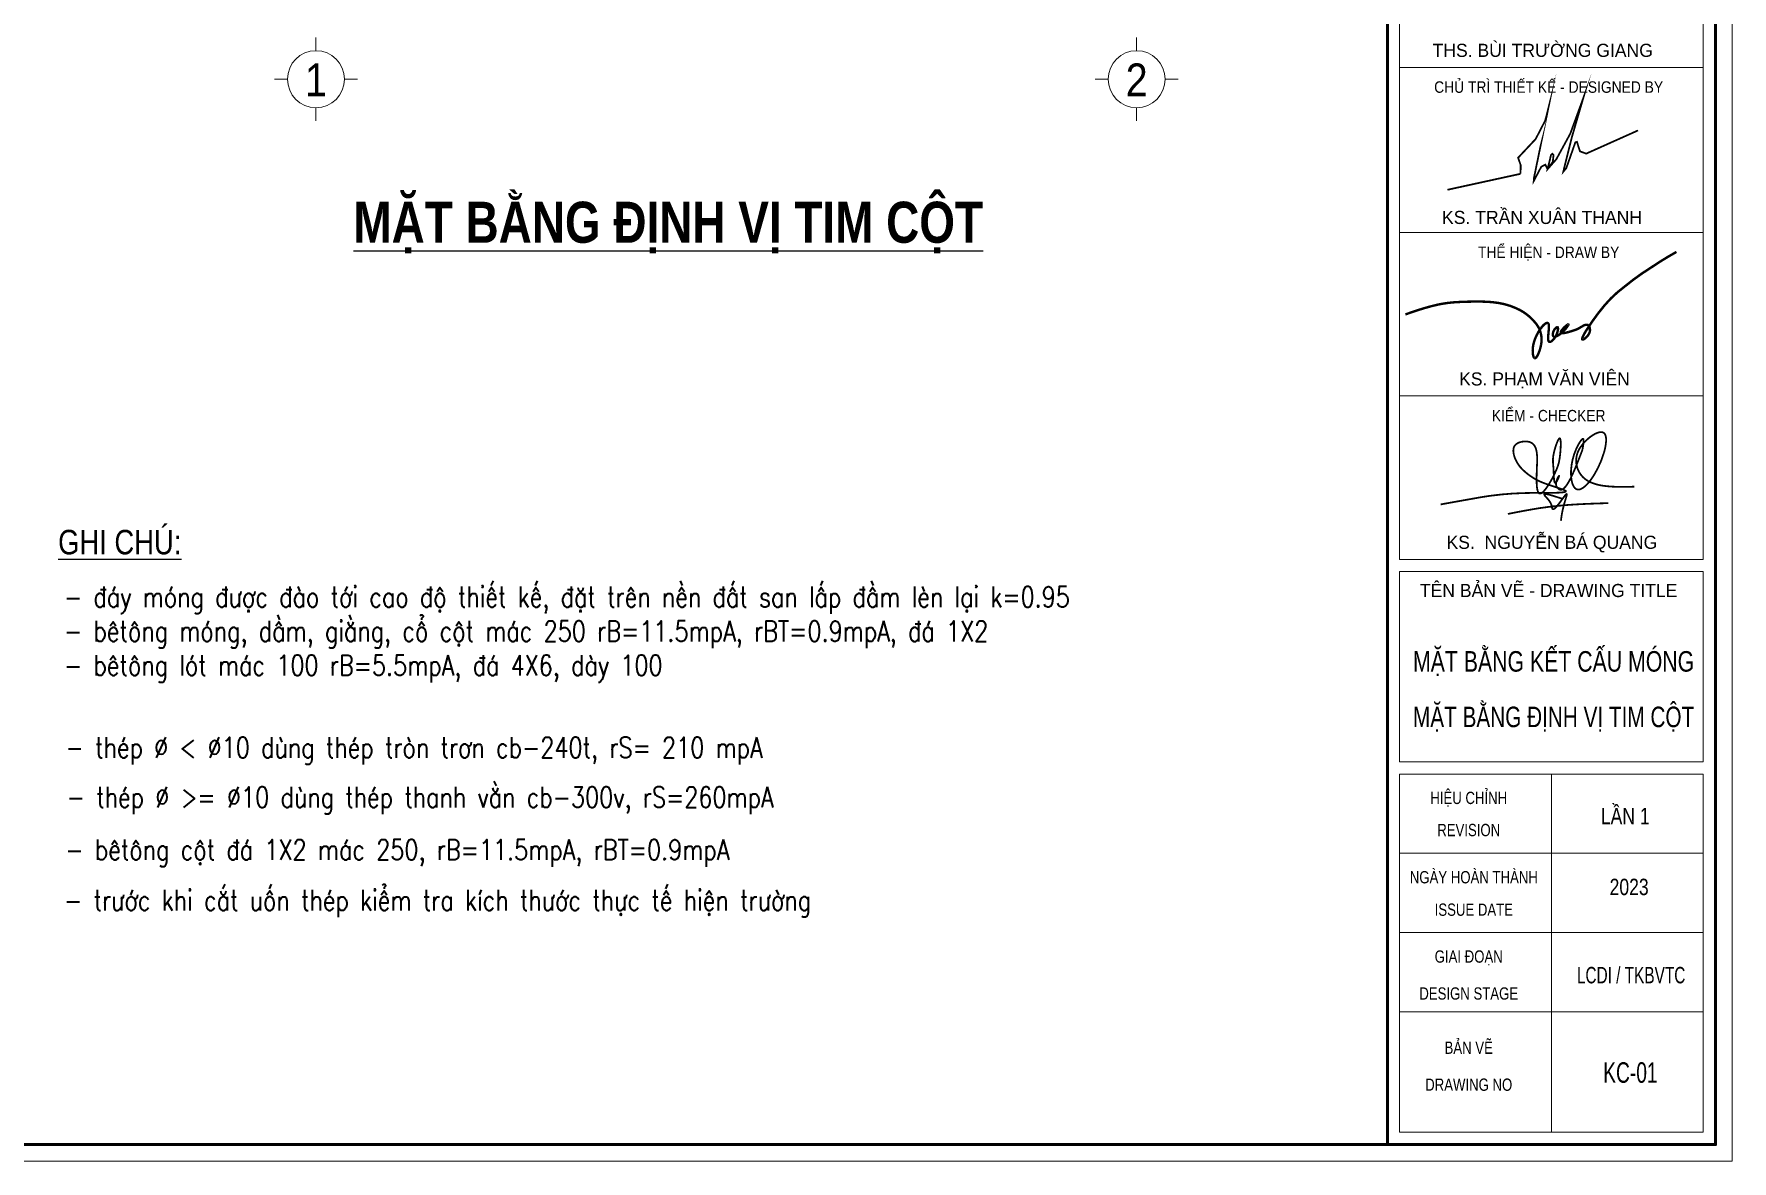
# Model space of a CAD drawing. Header units: millimetres. Extents: x 108335 to 288936, y -578047 to -548347.
# Drawn here: x 163121 to 175535, y -566167 to -557926 of the extents above; entities that cross this region are included whole.
import ezdxf
from ezdxf.enums import TextEntityAlignment as Align

# ---------------------------------------------------------------- set-up
doc = ezdxf.new("R2010")
doc.units = ezdxf.units.MM
doc.header["$MEASUREMENT"] = 0
doc.layers.get('Defpoints').update_dxf_attribs({"color": 1})
doc.layers.add('Khungten_LCDI', color=7, linetype='Continuous')
for name, color, linetype, lineweight in [('LC ISO', 153, 'Continuous', 13), ('LC Net dam 1', 30, 'Continuous', 30), ('LC Net manh', 236, 'Continuous', 5), ('LC Net thay', 7, 'Continuous', 25), ('LC Text1', 3, 'Continuous', 20), ('LC Text2', 7, 'Continuous', 25)]:
    doc.layers.add(name, color=color, linetype=linetype, lineweight=lineweight)
doc.styles.add('Khungten', font='VHAVAN.TTF', dxfattribs={"width": 0.9, "height": 5000})
doc.styles.add('LC 1', font='VHAVANB.TTF')
doc.styles.add('LC 3', font='vnsimli.shx', dxfattribs={"width": 0.75})
doc.styles.add('LC3', font='VHARIALB.TTF', dxfattribs={"width": 0.8})
doc.styles.add('T2', font='VHARIAL.TTF', dxfattribs={"width": 0.8})
doc.styles.add('Title', font='VHBLACK.TTF', dxfattribs={"width": 0.8})
doc.styles.add('VnAvantH', font='VHAVANB.TTF', dxfattribs={"width": 0.6})

# ---------------------------------------------------------------- blocks, each defined once
blk = doc.blocks.new('NGUYEN BA QUANG')
at = {"layer": 'LC ISO', "const_width": 54.00000000000001}
for points in [[(906.2382642981156, 1113.709387272364, 0.006821204782074861), (929.3664235677952, 1272.305725077778, 0.01177449647206627), (936.5019769520677, 1340.159588555165, 0.02626635318712198), (938.3232988356631, 1394.280285522138, 0.05210349315538394), (935.1362116969995, 1423.104631731956, 0.0767832397537057), (930.4281799584005, 1435.645017707051, 0.1639711312044803), (923.3951719382512, 1442.177143333858, 0.1700421894479598), (913.8775669745028, 1442.260324681876, 0.0804787467134827), (902.0638656233914, 1436.194729996001, 0.05585002304775516), (880.7169085219448, 1416.791003873979, 0.03105632320966718), (847.1146505125016, 1374.620668712159, 0.02520316896245004), (790.7418576052241, 1285.532951687463, 0.1161289833232784), (556.192337452052, 475.6461918307759, 0.0619740878534032), (575.4511275624354, 166.4681158607418, 0.04536466506679582), (610.1467278384062, 47.08867641887628, 0.07067632808432932), (659.9036252752649, -41.19088657893008, 0.09141479981049583), (709.7219259955036, -85.57871332007926, 0.146905103300193), (783.412819844516, -103.8065416412719, 0.06844753349195222), (832.8775032239337, -94.80129903793568, 0.04963584310175265), (885.4953169405726, -71.99952171795303, 0.05398590251606135), (978.4340931241004, -6.039094294857932, 0.02920929145936803), (1055.770838223843, 69.23858372721588, 0.02130438572321334), (1134.093271468044, 161.970414266194, 0.02549093279238358), (1250.056426366004, 328.6372853993089, 0.06887327965480822), (1560.71755165333, 1026.698734858248, 0.01772986867585869), (1596.423822711118, 1171.049911345006, 0.03769732555598621), (1623.732949080271, 1368.210435102461, 0.02903705367099926), (1623.492576731731, 1452.896334537509, 0.04287987065683749), (1612.707492836858, 1525.13190782693, 0.06672644180491556), (1590.416631502465, 1582.526591583446, 0.1004945659195724), (1555.658926835376, 1622.689822419576, 0.1118714799712033), (1507.790730536906, 1643.611139487417, 0.05463110627537568), (1469.293329368144, 1647.092779967352, 0.04117910092137147), (1426.369218068912, 1642.780848260212, 0.04560995381358889), (1355.263866422441, 1622.789591019449, 0.04967005442666559), (1224.85958513983, 1557.559348550218, 0.109428770350453), (829.0577193203226, 1164.446508786263, 0.05046970122450359), (753.1878892433433, 1012.310292445298, 0.3681263292270148), (1079.034315203307, 155.7475817831291, 0.04065477441221551), (1222.588264185588, 89.57206983858487, 0.03144098274845051), (1382.567851312071, 41.73820587448427, 0.02350305092233591), (1556.509230861129, 9.494742693699664, 0.01708387394488401), (1741.948557111127, -9.909566900751088, 0.01193550630204759), (1936.421984340452, -19.22597010593745, 0.009133379972890996), (2205.51443450256, -20.71078428751207, 0.002915431525694136), (2480.447111560394, -15.67412363161566)], [(-3415.742459651906, -556.7514558557596, -0.001023268828116874), (-2230.73197725003, -344.8015073748538, -0.00838490452658571), (-1868.521439806333, -289.1159269686614, -0.02611389208118788), (-905.2891554434455, -211.6814682685072, -0.007165948777721536), (-491.0001880329091, -204.5163767106133, 0.001773479576378031), (-48.71086073680999, -203.1471858338919, 0.00973610555286447), (199.6393093123679, -196.9934690528898, 0.02577296845578685), (331.4393863478017, -185.5494115001929, 0.05446494388398628), (383.4665701761078, -173.3240845330583, 0.09182996763057781), (396.74730456418, -165.5638024612854, 0.3862621601166717), (398.8951636805486, -151.6118274983601, 0.1297930560241622), (378.6911755427227, -134.7095362617983, 0.0368009035836649), (321.0605493690655, -107.8264300745504, 0.01612787132439147), (183.7681661881652, -59.20729604910593, -0.006735657259071316), (-182.9539282377555, 61.67741038647364, -0.02392360503478572), (-416.3827062858982, 154.3740509006311, -0.04678547136346928), (-684.018369304581, 310.309586718824, -0.04150942969645631), (-918.4566112378343, 503.4894580390828, -0.09267804553477087), (-1135.537844303098, 812.5426166584948, -0.07777848738319518), (-1198.611427295215, 1035.063237065042, -0.07010647017399217), (-1195.551406124149, 1141.488491662225, -0.2015724058602932), (-1106.260531183911, 1285.650931672368, -0.09188682522042661), (-982.2227683426909, 1343.149300428951, -0.1188505876684561), (-731.8352708703042, 1351.425179531914, -0.227561029150303), (-542.7326310702765, 1207.756841431808, -0.05571639582425443), (-508.2293968836839, 1120.818865340465, -0.03574126413348661), (-487.4975763470256, 1018.975198905071, -0.02275654796647826), (-477.6939686054584, 904.4984659980109, -0.01867768323706646), (-477.259454113916, 714.0677317237132, 0.005361486166948599), (-492.6080748176137, 294.090697506821, 0.0225005832147527), (-487.0213185714547, 24.79991792020155, 0.02495605311934028), (-473.7789010750657, -85.49479227937991, 0.05187800990696231), (-451.2908626736407, -168.8656130375748, 0.08400365225806575), (-427.3289061583901, -208.9018523251871, 0.3026989583961548), (-372.1687413219161, -224.1417100875988, 0.09102839739786561), (-330.8322856532441, -203.5108787281788, 0.04576941829780168), (-284.8151406770594, -164.0440301059571, 0.03140743097482861), (-218.3378388451911, -87.18964781917748, 0.0264731876660429), (-113.6651239115272, 65.8979201776092, 0.03887828751683983), (123.9474605443665, 530.2758222458069, 0.0633875373591097), (206.6182869370914, 831.332869242091, 0.03037666214562491), (242.6143374946241, 1235.635993007862, 0.01939502723221942), (241.3568486632939, 1350.386835473095, 0.05085700761156814), (230.7066233511541, 1429.385620400688, 0.08925886774017966), (221.3408620441005, 1450.651058408141, 0.446192699033484), (201.6803199312762, 1454.428646674874, 0.08967016257334362), (185.0045353355399, 1437.581856018543, 0.04831518423442303), (156.1810004511462, 1387.977249124146, 0.0245678345197167), (114.1570094655926, 1287.599130742281, 0.0370870105852887), (24.37014530329543, 971.10249290918, 0.06811048506690111), (6.634936000578818, 722.0080484465288, 0.007403814394553052), (18.86254756404196, 571.4922636943229, -0.009820520249535426), (27.02575199130479, 442.1574602796463, 0.01377480187220938), (37.76570182202704, 214.3319147947477, 0.02399139652713657), (45.68948435918901, 153.6963684717775, 0.06864153187625571), (58.13497058269786, 112.5024933191889, 0.1684949314484489), (71.28458569604845, 98.62060262821615, 0.1904720302184289), (82.1983419411863, 99.12544360134052, 0.1357525685473833), (102.1500783606516, 116.4798127115355, 0.0425465264384966), (133.0607046513232, 164.890999053925, 0.03724681052758359), (184.7513077614894, 280.2390169332793, 0.08346179489859955), (192.0964624564749, 310.3624427118921, 0.7523962487026183), (188.5505708976125, 311.1480921158509, 0.07710326428576783), (169.9386847160185, 286.3506420671183, 0.06777754869053806), (106.2762584052598, 134.8627856008243, 0.07964221606168705), (97.11803217812485, 52.09558397092042, 0.07615012902177906), (107.1749798443016, 11.77334379710373, 0.09081810996018269), (167.5601890659964, -77.41382955442532, 0.1629918974448149), (232.5434472569013, -110.7428657877899, 0.1345345907090543), (286.9619776733834, -101.1632698900648, 0.04613473089311346), (314.9148386494944, -85.2917059364263, 0.05889992605639312), (372.1858511918817, -33.20172897129669, 0.03344636081905821), (431.1147165937909, 43.59513613561285, 0.02049285360898499), (491.5063933423044, 142.1921966617228, 0.01893084446634921), (584.4100264305725, 324.6047635312425, 0.012314747466873), (711.5809894745271, 616.9930712472124, 0.006261975924166463), (906.2382642981229, 1113.709387272364)], [(-1368.076078839847, -846.5769282116671, -0.004051470173590949), (-800.4800903758942, -737.2419130066992, -0.02638426695731388), (342.335443126276, -582.3521773445827, -0.006338858096324619), (726.2489689903141, -555.6118707723508, -0.004215207665118923), (1111.128757939417, -536.955526556645, -0.002629152913625729), (1689.414704448123, -517.0549725896271)], [(273.5069862953005, -379.6265265482361, 0.002583589471149279), (98.6858570232107, -322.4545898970973, 0.004829212876138576), (-9.140757654258778, -288.9516493468836, 0.009549268742896229), (-103.8861650758427, -262.3662346226047, 0.02018964512143505), (-180.3178823391918, -245.4653560545412, 0.02039080733822667), (-210.030956254539, -241.5113085573539, 0.03779208156076497), (-233.2034265419488, -241.0160239730612, 0.08389058355718805), (-249.181232838615, -244.3253785930283, 0.1298664005104537), (-256.0496311302068, -249.512255242269, 0.1706472609568477), (-258.2271902573821, -257.1797134181252, 0.0741418097433781), (-256.9367273477883, -263.7414758689119, 0.04333022544378234), (-253.4272373590329, -271.4926647789835, 0.03898213506768449), (-240.4898578920383, -290.4152512596047, 0.01838143936715648), (-209.4114435354877, -326.6878785700246, -0.00614457368808996), (-154.9314100915108, -387.9240764445276, -0.01716142362355488), (-111.5782992732311, -441.9616064683651, -0.02917932746616484), (-72.33556495999619, -501.6273440412187, -0.05627668711859957), (-39.24854109179068, -576.7616233160952, -0.02541612563918485), (-31.07435968748905, -610.0984959667257, -0.003247426930573574), (-23.54134462146067, -651.5856609328766, 0.03331552814876149), (-17.5691758126286, -676.7936901688226, 0.05563147195772989), (-12.21683856116397, -689.2109160313266, 0.08752108743613793), (-5.285343057799764, -697.5322425993509, 0.158279770782921), (7.912478522084712, -702.7649958976835, 0.07776982487074056), (18.42066456134125, -701.7802183550375, 0.05149525642811281), (30.17063013827101, -697.5044527213031, 0.04838032487659783), (49.88779429096394, -685.4595185412618, 0.02792000497866766), (71.79179451411983, -667.3966761485208, 0.02121534791074225), (103.7692175545471, -635.3898742488818, 0.01275748010887483), (138.1231757512614, -596.1361972852028, 0.01135363225152305), (192.2211496975924, -527.9823266261083, 0.005945326491445629), (264.6100631347999, -430.155121290969, -0.007903619690714288), (359.7145691134028, -300.5607676876243, -0.01148330057469655), (384.3675966664359, -269.8244740601804, -0.02782250004930501), (404.0571742248776, -248.6063577198365, -0.06696102629205983), (415.0476274738921, -240.1255715803418, -0.1235452428722631), (420.3737641911757, -238.4734149208816, -0.248584094680431), (423.9742472370144, -240.3082719536324, -0.1208396114824122), (425.8282025436438, -245.6936594908475, -0.06459661312201433), (425.6305849657874, -259.8493048307719, -0.02700827915941287), (420.5898580810153, -288.5259679210722, -0.01130616100148826), (411.1827610912896, -326.251105666277, -0.007084813019538475), (384.0403472986018, -419.4460164386837, 0.007773290434898449), (340.101061963107, -568.922981152893, 0.03161987238243393), (265.5989171810015, -923.0332083953544, 0.004794833107784158), (247.7879085281857, -1054.90964259312)]]:
    blk.add_lwpolyline(points, format="xyb", dxfattribs=at)
blk = doc.blocks.new('Nha o can bo nhan vien Trung doan')
at = {"layer": 'Defpoints', "lineweight": 0}
blk.add_lwpolyline([(-1200.00012343745, -14850.00004839799), (-1200.00012343745, 14849.99995158711), (40799.99878725787, 14849.99995158711), (40799.99878725787, -14850.00004839799)], close=True, dxfattribs=at)
at = {"layer": 'Khungten_LCDI', "color": 5, "lineweight": 60}
blk.add_line((36600.02561790129, 14649.99995158711), (36600.02561790129, -14650.00004839799), dxfattribs=at)
at = {"layer": 'Khungten_LCDI', "color": 5, "lineweight": 25}
blk.add_line((40599.99878731748, -14650.00004839799), (40599.99878731748, 14649.99995158711), dxfattribs=at)
at = {"layer": 'Khungten_LCDI', "color": 9, "lineweight": 15}
for p, q in [((38600.01220262428, -10133.35496942601), (38600.01220262428, -14500.00085408887)), ((40449.99959302326, -11100.01644383273), (36750.0248122253, -11100.01644383273)), ((40449.99959302326, -12066.67791823945), (36750.0248122253, -12066.67791823945)), ((40449.99959302326, -13033.33939263871), (36750.0248122253, -13033.33939263871))]:
    blk.add_line(p, q, dxfattribs=at)
at = {"layer": 'Khungten_LCDI', "color": 5, "lineweight": 60}
blk.add_lwpolyline([(-0.0001238546828972, -14650.00004839799), (-0.0001238546828972, 14649.99995158711), (40599.99878731748, 14649.99995158711), (40599.99878731748, -14650.00004839799)], close=True, dxfattribs=at)
at = {"layer": 'Khungten_LCDI', "color": 9, "lineweight": 15}
for points in [[(36750.0248122253, -1521.876936708427), (40449.99959302326, -1521.876936708427), (40449.99959302326, 446.3149756148096), (36750.0248122253, 446.3149756148096)], [(36750.0248122253, -1521.876936708427), (40449.99959290405, -1521.876936708427), (40449.99959290405, -3535.499736693538), (36750.0248122253, -3535.499736693538)], [(36750.0248122253, -5526.407092851437), (40449.99959302326, -5526.407092851437), (40449.99959290405, -3535.499736693538), (36750.02481207629, -3535.499736693538)], [(36750.0248122253, -7517.314449009335), (40449.99959302326, -7517.314449009335), (40449.99959302326, -5526.407092851437), (36750.0248122253, -5526.407092851437)], [(36750.0248122253, -9983.355775116894), (40449.99959302326, -9983.355775116894), (40449.99959302326, -7667.313546507571), (36750.0248122253, -7667.313546507571)], [(36750.0248122253, -14500.00085408887), (40449.99959302326, -14500.00085408887), (40449.99959302326, -10133.35496942601), (36750.0248122253, -10133.35496942601)]]:
    blk.add_lwpolyline(points, close=True, dxfattribs=at)
at = {"layer": 'LC ISO', "const_width": 21.59999986938455}
for points in [[(38222.87690148847, -2819.006880766538), (38225.15757556471, -2714.715534545491), (38193.79019599083, -2622.924108182247), (38407.04448249294, -2395.49233278735), (38523.82615379042, -2169.762188759191), (38558.67241277564, -2032.679833267611), (38386.02908768784, -2871.303602940087), (38383.96133628495, -2906.877093647202), (38424.12245695297, -2830.700639522357), (38475.37273970724, -2733.490582925816), (38525.03922075732, -2707.633084600907), (38553.04774479797, -2761.43120578907), (38615.80640308112, -2673.15559482496), (38625.2474119922, -2590.280908163269), (38611.22359148652, -2574.623178800443), (38594.23536475194, -2589.838657169935), (38553.04774479797, -2761.43120578907), (38659.01707736214, -2641.267589975806), (38828.42117826603, -2330.823548734224), (38987.05773203419, -1897.28458591513), (38849.66713855608, -2368.112990708606), (38748.79993810329, -2773.183516810127), (38743.7502604189, -2793.462414083736), (38780.60765127496, -2749.61553356222), (38890.75075959229, -2435.689139186666), (38910.24156929718, -2429.477021960814), (38947.18846298858, -2545.399637060454), (39023.38917508264, -2572.870433530396), (39655.19275927804, -2290.037007793041)], [(37332.8604489463, -3013.55801810112), (38222.87690148847, -2819.006880766538)]]:
    blk.add_lwpolyline(points, dxfattribs=at)
at = {"layer": 'LC ISO', "const_width": 29.4}
blk.add_lwpolyline([(36819.74395392687, -4532.362561832305, -0.005588515698796944), (36989.06469260474, -4475.223653999268, -0.02245297996981345), (37202.60884128716, -4416.006864183842, -0.03834290273951299), (37420.4589552652, -4384.321180009936, -0.01229875748814797), (37598.25376835143, -4376.987965101142, -0.01406072389736708), (37777.63482767726, -4376.858642882444, -0.03243469472397378), (37955.14855611212, -4393.212409508686, -0.06588667598315685), (38168.57889353206, -4456.315427250813, -0.1274019199065345), (38413.91861366131, -4647.471464824544, -0.2172033913870078), (38473.5156133001, -4901.248111164645, -0.05604631458064478), (38440.91371935768, -5010.164396265194, -0.05498114323569674), (38418.68280506443, -5050.95442864739, -0.0749171195420875), (38407.73575423047, -5062.369741046012, -0.1926307985351304), (38397.53772852577, -5065.656468625104, -0.1904258852390606), (38388.5321424141, -5059.866561584413, -0.07985644518698883), (38381.05995613549, -5046.027591348986, -0.06746448095194765), (38372.003080415, -4999.788735004198, -0.08982270754539133), (38386.02239504299, -4871.668311290441, -0.1042703524117972), (38490.69874156149, -4676.032793246753, -0.05658009149868722), (38522.44687903649, -4646.680803518254, -0.1027612968865278), (38542.61774502179, -4636.856474562255, -0.4117672404207381), (38564.75558654963, -4648.542033897517, -0.07218231383227926), (38568.32313266506, -4664.356855059704, -0.04206250200986533), (38567.65553251162, -4711.615947368819, 0.006515227151422259), (38560.07460109299, -4796.659026623721, 0.05084639786445472), (38560.73008961684, -4843.341800696415, 0.08464227202765125), (38565.36672878699, -4858.678256857262, 0.3168875802509872), (38580.08203425946, -4867.053427964929, 0.1055700702543699), (38594.99433369176, -4861.91255571926, 0.07917300854265144), (38621.3135701076, -4840.368732879117, 0.1488966286766768), (38678.77475452871, -4717.830739446035, 0.07447193736778981), (38678.90660236964, -4696.713524276238, 0.2952294155954125), (38672.28580225728, -4686.971026135319, 0.157010280361406), (38666.16476984619, -4687.711701558756, 0.09729784531344862), (38649.94381999395, -4699.796201122795, 0.1650175655232289), (38616.49270805542, -4769.102210499244, 0.0851171643159633), (38617.43850094403, -4788.558476146649, 0.3847350180374049), (38637.45194802593, -4804.397978002405, 0.08300276922985213), (38654.68737564584, -4801.133510379921, 0.04418340670847572), (38675.23288553092, -4791.736905904703, 0.04844794296338305), (38721.72095915429, -4758.542157035843, 0.05519679072184347), (38787.68245406525, -4688.170519479774, 0.06222981996331223), (38805.7841085831, -4659.258668159022, 0.3561450020375981), (38806.31332278719, -4653.107943026208, 0.2964482303037709), (38800.00625562199, -4654.42605662275, 0.0579955875223284), (38762.44235339882, -4684.204156652158, 0.04854116645853888), (38723.04836137061, -4728.281189442881, 0.08660772606827345), (38713.85371500498, -4746.246811844666, 0.3148671975450135), (38716.8035936415, -4757.057622497939, 0.149234246616568), (38730.76591060136, -4760.969859328076, 0.0475888731294818), (38752.88756920529, -4759.476679743924, 0.03074249337590269), (38810.18744387536, -4746.253227461279, 0.01091941746084903), (38887.92106946003, -4722.103627565763, 0.0584758200324836), (38946.96821697958, -4694.12436128765, -0.02130430647409003), (38991.29813201787, -4668.587729342609, -0.04634426946496323), (39012.8760460895, -4660.112168326789, -0.09669843592212417), (39032.48696717405, -4658.163271141645, -0.153723112879591), (39048.95058341252, -4665.439506136785, -0.1037139143210005), (39061.15476539928, -4682.216161179702, -0.23554618836894), (39056.76676387794, -4768.986728898189, -0.1244463231351132), (38999.95731158522, -4830.567632629645, -0.1152476491664615), (38981.1759289375, -4838.925026132432, -0.439420744214835), (38973.60858806318, -4833.980819205041, -0.1011233010464462), (38974.33542375722, -4824.138181678493, -0.05373522426661613), (38987.44739564733, -4791.531668853883, -0.02545295212921262), (39028.9482695288, -4719.620009216025, -0.03346928635086892), (39247.97013842756, -4420.493701893005, -0.0590127673894997), (39490.81980917959, -4193.507062053139, -0.03440034268406823), (39817.51830143406, -3958.626033355165, -0.02324912255646122), (40123.30001474369, -3770.725456532863)], format="xyb", dxfattribs=at)
at = {"layer": 'LC Net dam 1', "xscale": 0.4, "yscale": 0.4, "zscale": 0.4}
blk.add_blockref('NGUYEN BA QUANG', (38615.82088633527, -6625.338094443813), dxfattribs=at)
at = {"color": 7}
for s, height, style, p in [('ths. bïi tr\xadêng giang', 159.9999958502171, 'VnAvantH', (38493.43802425643, -1394.128200073576)), ('ks. TRÇN XU¢N THANH ', 159.9999958502171, 'VnAvantH', (38514.71843696018, -3430.46644388101)), ('ks. PH¹M V¡N VI£N', 159.9999958502171, 'VnAvantH', (38514.7184371986, -5398.658452760526)), ('ks.  NGUYÔN B¸ QUANG', 159.999995850217, 'VnAvantH', (38604.81971044908, -7389.565746528507)), ('tªn b¶n vÏ - drawing title', 159.999995850217, 'Khungten', (38565.57092842837, -7977.24451665482))]:
    blk.add_text(s, height=height, dxfattribs=dict(at, style=style)).set_placement(p, align=Align.CENTER)
for s, height, style, width, p in [('chñ tr× thiÕt kÕ - designed by', 139.9999963689399, 'Khungten', 0.9, (38565.57092842837, -1831.807906855679)), ('thÓ hiÖn - draw by', 139.9999963689399, 'Khungten', 0.9, (38565.57092842837, -3845.43070684079)), ('kiÓm - checker', 139.9999963689399, 'Khungten', 0.9, (38565.57092842837, -5836.338062998689)), ('hiÖu chØnh', 149.9999961095785, 'Khungten', 0.8, (37591.68975386401, -10499.41204129061)), ('revision', 149.9999961095785, 'Khungten', 0.8, (37591.68975386401, -10890.99047602615)), ('ngµy hoµn thµnh', 149.9999961095785, 'Khungten', 0.8, (37654.03763038298, -11466.07351570478)), ('issue date', 149.9999961095785, 'Khungten', 0.8, (37654.03763038298, -11861.5035415729)), ('giai ®o¹n', 149.9999961095785, 'Khungten', 0.8, (37591.68975386401, -12432.73499010405)), ('lcdi / tkbvtc', 199.9999948127713, 'Title', 0.7, (39570.58741373201, -12684.13594528189)), ('design stage', 149.9999961095785, 'Khungten', 0.8, (37591.68975386401, -12883.15089074424)), ('b¶n vÏ', 149.9999961095785, 'Khungten', 0.8, (37591.68975386401, -13543.73942848197)), ('drawing nO', 149.9999961095785, 'Khungten', 0.8, (37591.68975386401, -13994.15532912216))]:
    blk.add_text(s, height=height, dxfattribs=dict(at, style=style, width=width)).set_placement(p, align=Align.CENTER)
at = {"color": 7, "style": 'Khungten', "width": 0.8}
for tag, p in [('REVISION', (39498.75250059744, -10746.30400287262)), ('NGAYHT', (39546.07401225348, -11609.37096477947))]:
    blk.add_attdef(tag, text='', height=199.998925739526, dxfattribs=at).set_placement(p, align=Align.CENTER)
at = {"layer": 'LC Text1', "style": 'Title', "width": 1.485915225563214}
for tag, p, p2 in [('TENBANVE1', (36912.65752101321, -8885.760287350926), (40339.144821588, -8885.760287350926)), ('TENBANVE2', (36912.65752101321, -9562.465612738344), (40339.144821588, -9562.465612738344))]:
    blk.add_attdef(tag, text='', height=249.9999935159642, dxfattribs=at).set_placement(p, p2, align=Align.FIT)
at = {"layer": 'LC Text1', "style": 'Title', "width": 0.7}
blk.add_attdef('SOBANVE', text='', height=249.9999935159642, dxfattribs=at).set_placement((39561.98211139818, -13896.18076664111), align=Align.CENTER)
blk = doc.blocks.new('TIEUDE1')
at = {"layer": 'LC Text2', "color": 7, "style": 'LC 1'}
blk.add_attdef('TIªU§Ò', text='', height=5, dxfattribs=at).set_placement((0, 0), align=Align.BOTTOM_CENTER)
blk.add_attdef('TL', text='', height=3, dxfattribs=at).set_placement((0, -2), align=Align.TOP_CENTER)
blk = doc.blocks.new('TTRUC')
at = {"layer": 'LC ISO'}
for p, q in [((0, 6.94551799677526), (0, 10.13175513561828)), ((-6.94551799677526, 0), (-10.13175513561828, 0)), ((6.94551799677526, 0), (10.13175513561828, 0)), ((0, -6.94551799677526), (0, -10.13175513561828))]:
    blk.add_line(p, q, dxfattribs=at)
at = {"layer": 'LC Net manh'}
blk.add_circle((0, 0), 6.94551799677526, dxfattribs=at)

msp = doc.modelspace()

# ---------------------------------------------------------------- block references
at = {"layer": 'LC ISO', "xscale": 30, "yscale": 30, "zscale": 30}
for p in [(165182.8683354023, -558256.7790306264, 0.0007749805088951), (171182.8683354023, -558256.7790306264, 0.0007749805088951)]:
    msp.add_blockref('TTRUC', p, dxfattribs=at)
at = {"layer": 'LC Net thay'}
ref = msp.add_blockref('Nha o can bo nhan vien Trung doan', (151055.4627127215, -557257.19385869, 0.0007749805088951), dxfattribs=dict(at, xscale=0.6, yscale=0.6, zscale=0.6))
ref.add_attrib('TENBANVE2', 'MÆT B»NG §ÞNH VÞ TIM CéT', dxfattribs={"layer": 'LC Text1', "height": 149.9999961095785, "style": 'Title', "width": 0.6376412758155292}).set_placement((173203.0572996459, -562994.6731972743, 0.0007749805088951), (175258.9496799894, -562994.6731972728, 0.0007749805088951), align=Align.FIT)
ref.add_attrib('NGAYHT', '2023', dxfattribs={"layer": 'LC Text1', "height": 119.9993554437155, "style": 'Khungten', "width": 0.8}).set_placement((174783.1071943906, -564222.8164084979, 0.0007749805088951), align=Align.CENTER)
ref.add_attrib('REVISION', 'lÇn 1', dxfattribs={"layer": 'LC Text1', "height": 119.9993554437155, "style": 'Khungten', "width": 0.8}).set_placement((174754.7142873975, -563704.9762313537, 0.0007749805088951), align=Align.CENTER)
ref.add_attrib('SOBANVE', 'Kc-01', dxfattribs={"layer": 'LC Text1', "height": 149.9999961095783, "style": 'Title', "width": 0.7000000000000002}).set_placement((174792.6520538799, -565594.9022896149, 0.0007749805088951), align=Align.CENTER)
ref.add_attrib('TENBANVE1', 'mÆt b»ng kÕt cÊu mãng', dxfattribs={"layer": 'LC Text1', "height": 149.9999961095785, "style": 'Title', "width": 0.6562738181496334}).set_placement((173203.0572996459, -562588.650002042, 0.0007749805088951), (175258.9496799894, -562588.6500020403, 0.0007749805088951), align=Align.FIT)
at = {"layer": 'LC Text2'}
ref = msp.add_blockref('TIEUDE1', (167758.1344199482, -559542.9600208295, 0.0007749805088951), dxfattribs=dict(at, xscale=60.95999999999999, yscale=60.95999999999999, zscale=60.95999999999999))
ref.add_attrib('TIªU§Ò', '%%UmÆt b»ng ®Þnh vÞ tim cét', dxfattribs={"color": 7, "height": 300.1923141696626, "style": 'LC3', "width": 0.8000000000000003}).set_placement((167758.1344199482, -559542.9600208295, 0.0007749805088951), align=Align.BOTTOM_CENTER)

# ---------------------------------------------------------------- texts
at = {"layer": 'LC Text1', "ltscale": 0.2, "style": 'LC 1', "width": 0.9}
for s, p in [('1', (165182.8683354023, -558453.7656794142, 0.0007749805088951)), ('2', (171182.8683354023, -558453.7656794142, 0.0007749805088951))]:
    msp.add_text(s, height=240, dxfattribs=at).set_placement(p, align=Align.BOTTOM_CENTER)
at = {"layer": 'LC Text1', "color": 3, "style": 'LC 3', "width": 0.8}
for s, p in [('- thÐp %%C < %%C10 dïng thÐp trßn tr¬n cb-240t, rS= 210 mpA', (163352.2106750009, -563218.1645057575)), ('- thÐp %%C >= %%C10 dïng thÐp thanh v»n cb-300v, rS=260mpA', (163360.3171740852, -563581.3796586407)), ('- bªt«ng cét ®¸ 1X2 m¸c 250, rB=11.5mpA, rBT=0.9mpA', (163350.5946151277, -563965.7191056676)), ('- tr\xadíc khi c¾t uèn thÐp kiÓm tra kÝch th\xadíc thùc tÕ hiÖn tr\xadêng', (163340.8720561702, -564335.1296783139))]:
    msp.add_text(s, height=150.0000000001817, dxfattribs=at).set_placement(p)
at = {"layer": 'LC Text1', "color": 3, "insert": (163340.2959528663, -561967.0409095347), "char_height": 150.0000000001817, "width": 14161.50107353575, "attachment_point": 1, "style": 'LC 3'}
msp.add_mtext('{\\W0.8;- ®¸y mãng ®\xadîc ®µo tíi cao ®é thiÕt kÕ, ®Æt trªn nÒn ®Êt san lÊp ®Çm lÌn l¹i k=0.95 \\P- bªt«ng mãng, dÇm, gi»ng, cæ cét m¸c 250 rB=11.5mpA, rBT=0.9mpA, ®¸ 1X2\\P- bªt«ng lãt m¸c 100 rB=5.5mpA, ®¸ 4X6, dµy 100}', dxfattribs=at)
at = {"layer": 'LC Text2', "style": 'T2', "width": 0.8}
msp.add_text('%%Ughi chó:', height=179.1469194312797, dxfattribs=at).set_placement((163298.2024660415, -561731.08222655))

doc.saveas('drawing.dxf')
